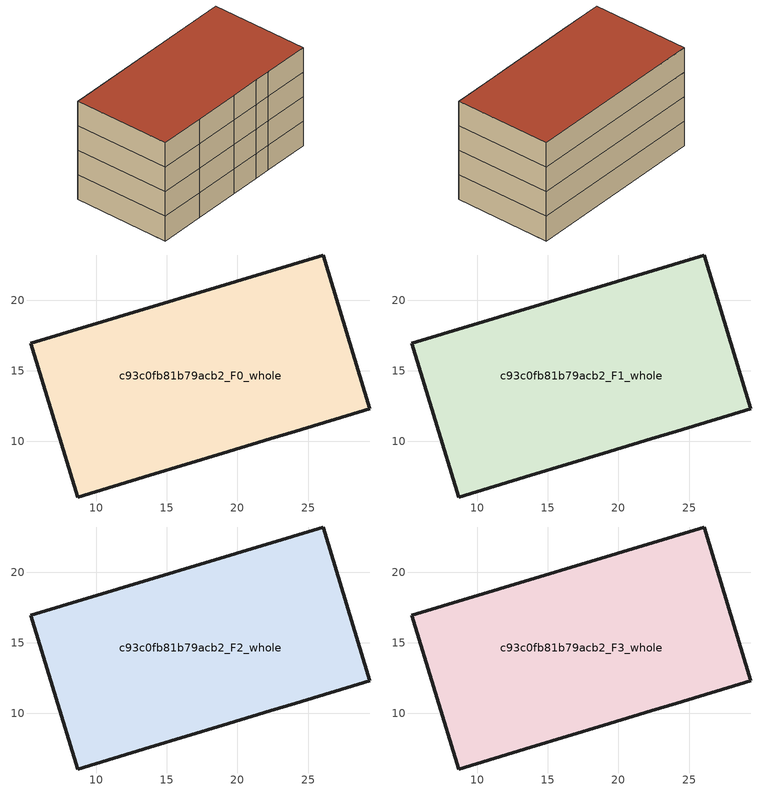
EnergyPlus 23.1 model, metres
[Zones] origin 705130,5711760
c93c0fb81b79acb2_F0_whole
 floor ground (EU_floor_Construction): 26.06,23.19 29.35,12.31 24.11,10.72 22.33,10.18 18.95,9.16 13.8,7.61 8.68,6.06 5.38,16.94 z0
 wall outside (EU_wall_Construction): 5.38,16.94 8.68,6.06 13.8,7.61 18.95,9.16 22.33,10.18 24.11,10.72 29.35,12.31 26.06,23.19 5.38,16.94 z0:3
c93c0fb81b79acb2_F1_whole
 floor to c93c0fb81b79acb2_F0_whole (EU_floor_Construction): 26.06,23.19 29.35,12.31 24.11,10.72 22.33,10.18 18.95,9.16 13.8,7.61 8.68,6.06 5.38,16.94 z3
 wall outside (EU_wall_Construction): 5.38,16.94 8.68,6.06 13.8,7.61 18.95,9.16 22.33,10.18 24.11,10.72 29.35,12.31 26.06,23.19 5.38,16.94 z3:6
c93c0fb81b79acb2_F2_whole
 floor to c93c0fb81b79acb2_F1_whole (EU_floor_Construction): 26.06,23.19 29.35,12.31 24.11,10.72 22.33,10.18 18.95,9.16 13.8,7.61 8.68,6.06 5.38,16.94 z6
 wall outside (EU_wall_Construction): 5.38,16.94 8.68,6.06 13.8,7.61 18.95,9.16 22.33,10.18 24.11,10.72 29.35,12.31 26.06,23.19 5.38,16.94 z6:9
c93c0fb81b79acb2_F3_whole
 floor to c93c0fb81b79acb2_F2_whole (EU_floor_Construction): 26.06,23.19 29.35,12.31 24.11,10.72 22.33,10.18 18.95,9.16 13.8,7.61 8.68,6.06 5.38,16.94 z9
 wall outside (EU_wall_Construction): 5.38,16.94 8.68,6.06 13.8,7.61 18.95,9.16 22.33,10.18 24.11,10.72 29.35,12.31 26.06,23.19 5.38,16.94 z9:12
 roof outside (EU_roof_Construction): 29.35,12.31 26.06,23.19 5.38,16.94 8.68,6.06 13.8,7.61 18.95,9.16 22.33,10.18 24.11,10.72 z12
[Building]
EU S2 Campaign: North Axis=0; Terrain=City; Solar Distribution=FullExterior
[Site:Location]
London: Latitude=51.5; Longitude=-0.5; Time Zone=0; Elevation=25
[SizingPeriod:WeatherFileDays]
AnnualSizingPeriod: Begin Month=1; Begin Day of Month=1; End Month=12; End Day of Month=31; Day of Week for Start Day=Monday; Use Weather File Daylight Saving Period=No; Use Weather File Rain and Snow Indicators=No
[MATERIAL]
EU_InternalMass_Material: Roughness=MediumRough; Thickness=0.1; Conductivity=1; Density=1800; Specific Heat=900; Thermal Absorptance=0.9; Solar Absorptance=0.7; Visible Absorptance=0.7
[MATERIAL:NOMASS] Roughness=MediumRough; Thermal Absorptance=0.9; Solar Absorptance=0.7; Visible Absorptance=0.7
Name | Thermal Resistance
EU_wall_NoMass | 1.04674
EU_roof_NoMass | 4.32442
EU_floor_NoMass | 2.04616
[CONSTRUCTION]
EU_wall_Construction: EU_wall_NoMass
EU_roof_Construction: EU_roof_NoMass
EU_floor_Construction: EU_floor_NoMass
EU_InternalMass_Construction: EU_InternalMass_Material
[ZONE] Type=1; Multiplier=1; Ceiling Height=autocalculate; Floor Area=autocalculate; Part of Total Floor Area=Yes
Name | Volume
c93c0fb81b79acb2_F0_whole | 736.994
c93c0fb81b79acb2_F1_whole; c93c0fb81b79acb2_F2_whole; c93c0fb81b79acb2_F3_whole | 736.991
[INTERNALMASS] Construction=EU_InternalMass_Construction; Surface Area=245.664
Name | Zone or ZoneList
c93c0fb81b79acb2_F0_whole_EU_InternalMass | c93c0fb81b79acb2_F0_whole
c93c0fb81b79acb2_F1_whole_EU_InternalMass | c93c0fb81b79acb2_F1_whole
c93c0fb81b79acb2_F2_whole_EU_InternalMass | c93c0fb81b79acb2_F2_whole
c93c0fb81b79acb2_F3_whole_EU_InternalMass | c93c0fb81b79acb2_F3_whole
[OTHEREQUIPMENT] Fuel Type=Electricity; Design Level Calculation Method=Watts/Area; Power per Zone Floor Area=1; Fraction Latent=0; Fraction Radiant=0; Fraction Lost=0; Carbon Dioxide Generation Rate=0; EndUse Subcategory=EU_Step8_InternalGains
Name | Zone or ZoneList or Space or SpaceList | Schedule
EU_Step8_InternalGain_c93c0fb81b79acb2_F0_whole_f000 | c93c0fb81b79acb2_F0_whole | EU_Step8_GainSchedule_c93c0fb81b79acb2_F0_whole_f000
EU_Step8_InternalGain_c93c0fb81b79acb2_F1_whole_f000 | c93c0fb81b79acb2_F1_whole | EU_Step8_GainSchedule_c93c0fb81b79acb2_F1_whole_f000
EU_Step8_InternalGain_c93c0fb81b79acb2_F2_whole_f000 | c93c0fb81b79acb2_F2_whole | EU_Step8_GainSchedule_c93c0fb81b79acb2_F2_whole_f000
EU_Step8_InternalGain_c93c0fb81b79acb2_F3_whole_f000 | c93c0fb81b79acb2_F3_whole | EU_Step8_GainSchedule_c93c0fb81b79acb2_F3_whole_f000
[ZONEVENTILATION:DESIGNFLOWRATE] Schedule=EU_AlwaysOn; Design Flow Rate Calculation Method=AirChanges/Hour; Air Changes per Hour=0.488719; Ventilation Type=Natural; Fan Pressure Rise=0; Fan Total Efficiency=1; Constant Term Coefficient=1; Temperature Term Coefficient=0; Velocity Term Coefficient=0; Velocity Squared Term Coefficient=0; Minimum Indoor Temperature=-100; Maximum Indoor Temperature=100; Delta Temperature=-100; Minimum Outdoor Temperature=-100; Maximum Outdoor Temperature=100; Maximum Wind Speed=40
Name | Zone or ZoneList or Space or SpaceList
EU_ConstantAir_c93c0fb81b79acb2_F0_whole | c93c0fb81b79acb2_F0_whole
EU_ConstantAir_c93c0fb81b79acb2_F1_whole | c93c0fb81b79acb2_F1_whole
EU_ConstantAir_c93c0fb81b79acb2_F2_whole | c93c0fb81b79acb2_F2_whole
EU_ConstantAir_c93c0fb81b79acb2_F3_whole | c93c0fb81b79acb2_F3_whole
[HVACTEMPLATE:THERMOSTAT] Constant Heating Setpoint=20; Constant Cooling Setpoint=50
EU_HeatOnly_c93c0fb81b79acb2_F0_whole; EU_HeatOnly_c93c0fb81b79acb2_F1_whole; EU_HeatOnly_c93c0fb81b79acb2_F2_whole; EU_HeatOnly_c93c0fb81b79acb2_F3_whole
[HVACTEMPLATE:ZONE:IDEALLOADSAIRSYSTEM] System Availability Schedule=EU_AlwaysOn; Maximum Heating Supply Air Temperature=50; Minimum Cooling Supply Air Temperature=13; Maximum Heating Supply Air Humidity Ratio=0.0156; Minimum Cooling Supply Air Humidity Ratio=0.0077; Heating Limit=NoLimit; Cooling Limit=NoLimit; Heating Availability Schedule=EU_AlwaysOn; Cooling Availability Schedule=EU_CoolingOff; Dehumidification Control Type=ConstantSensibleHeatRatio; Cooling Sensible Heat Ratio=0.7; Dehumidification Setpoint=60; Humidification Control Type=None; Humidification Setpoint=30; Outdoor Air Method=None; Outdoor Air Flow Rate per Person=0.00944; Outdoor Air Flow Rate per Zone Floor Area=0; Outdoor Air Flow Rate per Zone=0; Demand Controlled Ventilation Type=None; Outdoor Air Economizer Type=NoEconomizer; Heat Recovery Type=None; Sensible Heat Recovery Effectiveness=0.7; Latent Heat Recovery Effectiveness=0.65
Name | Template Thermostat
c93c0fb81b79acb2_F0_whole | EU_HeatOnly_c93c0fb81b79acb2_F0_whole
c93c0fb81b79acb2_F1_whole | EU_HeatOnly_c93c0fb81b79acb2_F1_whole
c93c0fb81b79acb2_F2_whole | EU_HeatOnly_c93c0fb81b79acb2_F2_whole
c93c0fb81b79acb2_F3_whole | EU_HeatOnly_c93c0fb81b79acb2_F3_whole
[SIZING:ZONE] Zone Cooling Design Supply Air Temperature Input Method=SupplyAirTemperature; Zone Cooling Design Supply Air Temperature=13; Zone Heating Design Supply Air Temperature Input Method=SupplyAirTemperature; Zone Heating Design Supply Air Temperature=50; Zone Cooling Design Supply Air Humidity Ratio=0.008; Zone Heating Design Supply Air Humidity Ratio=0.008; Cooling Design Air Flow Method=DesignDay; Cooling Design Air Flow Rate=0; Cooling Minimum Air Flow per Zone Floor Area=0.000762; Cooling Minimum Air Flow=0; Cooling Minimum Air Flow Fraction=0.2; Heating Design Air Flow Method=DesignDay; Heating Design Air Flow Rate=0; Heating Maximum Air Flow per Zone Floor Area=0.002032; Heating Maximum Air Flow=0.141576; Heating Maximum Air Flow Fraction=0.3; Account for Dedicated Outdoor Air System=No; Dedicated Outdoor Air System Control Strategy=NeutralSupplyAir; Dedicated Outdoor Air Low Setpoint Temperature for Design=autosize; Dedicated Outdoor Air High Setpoint Temperature for Design=autosize; Zone Load Sizing Method=Sensible Load Only No Latent Load; Zone Latent Cooling Design Supply Air Humidity Ratio Input Method=HumidityRatioDifference; Zone Cooling Design Supply Air Humidity Ratio Difference=0.005; Zone Latent Heating Design Supply Air Humidity Ratio Input Method=HumidityRatioDifference; Zone Humidification Design Supply Air Humidity Ratio Difference=0.005
c93c0fb81b79acb2_F0_whole; c93c0fb81b79acb2_F1_whole; c93c0fb81b79acb2_F2_whole; c93c0fb81b79acb2_F3_whole
[SCHEDULE:CONSTANT]
Name | Hourly Value
EU_AlwaysOn | 1
EU_CoolingOff | 0
[SCHEDULE:FILE] Column Number=1; Rows to Skip at Top=0; Number of Hours of Data=8760; Column Separator=Comma; Interpolate to Timestep=No; Minutes per Item=60; Adjust Schedule for Daylight Savings=Yes
Name | File
EU_Step8_GainSchedule_c93c0fb81b79acb2_F0_whole_f000 | C:\Users\o_iseri\Desktop\OpenUBEM\openubem\outputs\eu_evidence\EU-11\GB-LDN-STDUNSTANS\idfs\c93c0fb81b79acb2\c93c0fb81b79acb2_F0_whole_f000_gain.csv
EU_Step8_GainSchedule_c93c0fb81b79acb2_F1_whole_f000 | C:\Users\o_iseri\Desktop\OpenUBEM\openubem\outputs\eu_evidence\EU-11\GB-LDN-STDUNSTANS\idfs\c93c0fb81b79acb2\c93c0fb81b79acb2_F1_whole_f000_gain.csv
EU_Step8_GainSchedule_c93c0fb81b79acb2_F2_whole_f000 | C:\Users\o_iseri\Desktop\OpenUBEM\openubem\outputs\eu_evidence\EU-11\GB-LDN-STDUNSTANS\idfs\c93c0fb81b79acb2\c93c0fb81b79acb2_F2_whole_f000_gain.csv
EU_Step8_GainSchedule_c93c0fb81b79acb2_F3_whole_f000 | C:\Users\o_iseri\Desktop\OpenUBEM\openubem\outputs\eu_evidence\EU-11\GB-LDN-STDUNSTANS\idfs\c93c0fb81b79acb2\c93c0fb81b79acb2_F3_whole_f000_gain.csv
